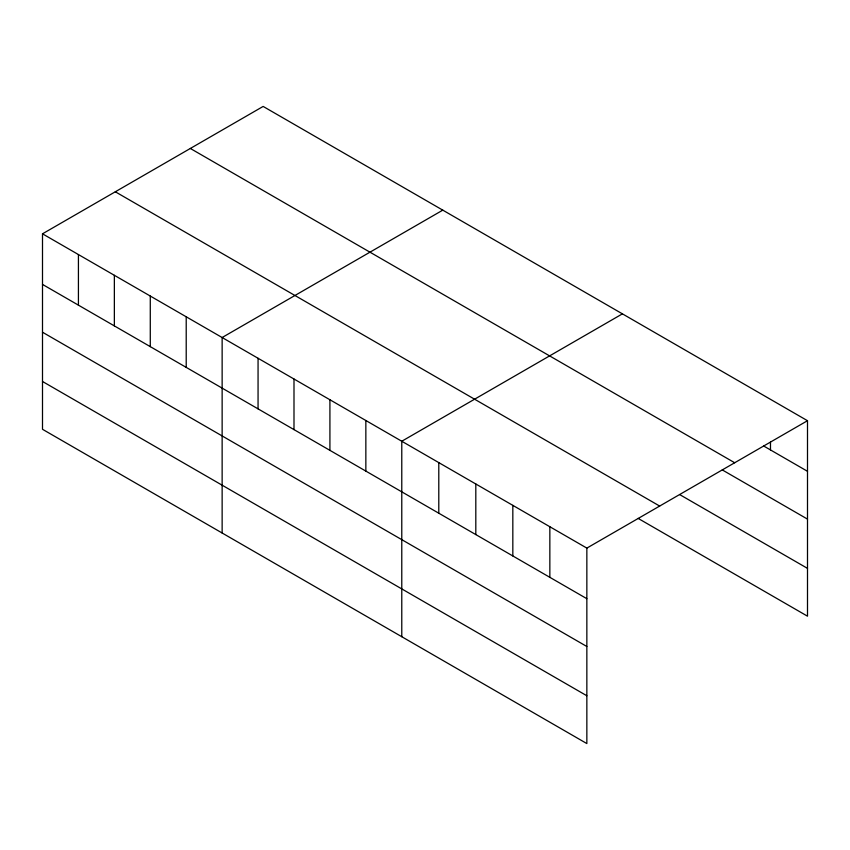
<?xml version="1.0" encoding="UTF-8"?>
<svg xmlns="http://www.w3.org/2000/svg" width="850" height="850" viewBox="0 0 850 850"><rect width="100%" height="100%" fill="white"/><g stroke="black" fill="none" stroke-linecap="round" stroke-linejoin="round"><path stroke-width="1.27" d="M586.851 646.499L586.851 548.101L42.5 233.814L42.5 429.293L586.851 743.569L586.851 646.499L42.5 332.223M638.127 518.394L807.5 616.186L807.5 420.707L263.149 106.431L42.5 233.814M442.786 210.141L222.137 337.524L222.137 533.003M622.423 313.852L401.774 441.246L401.774 636.714M586.851 548.101L807.5 420.707M763.757 446.048L807.5 471.304M190.336 148.463L734.687 462.751M722.256 469.901L807.5 519.116M679.628 494.551L807.5 568.374M115.313 191.781L659.664 506.058M42.5 284.41L586.851 598.697M42.5 381.48L586.851 695.757M770.482 442.149L770.482 449.937M549.844 526.724L549.844 577.32M512.826 505.357L512.826 555.953M475.809 483.979L475.809 534.576M438.791 462.612L438.791 513.209M365.851 420.495L365.851 471.091M329.917 399.755L329.917 450.351M293.994 379.015L293.994 429.611M258.06 358.275L258.06 408.871M186.214 316.784L186.214 367.381M150.28 296.044L150.28 346.641M114.357 275.304L114.357 325.901M78.423 254.564L78.423 305.161"/></g></svg>
